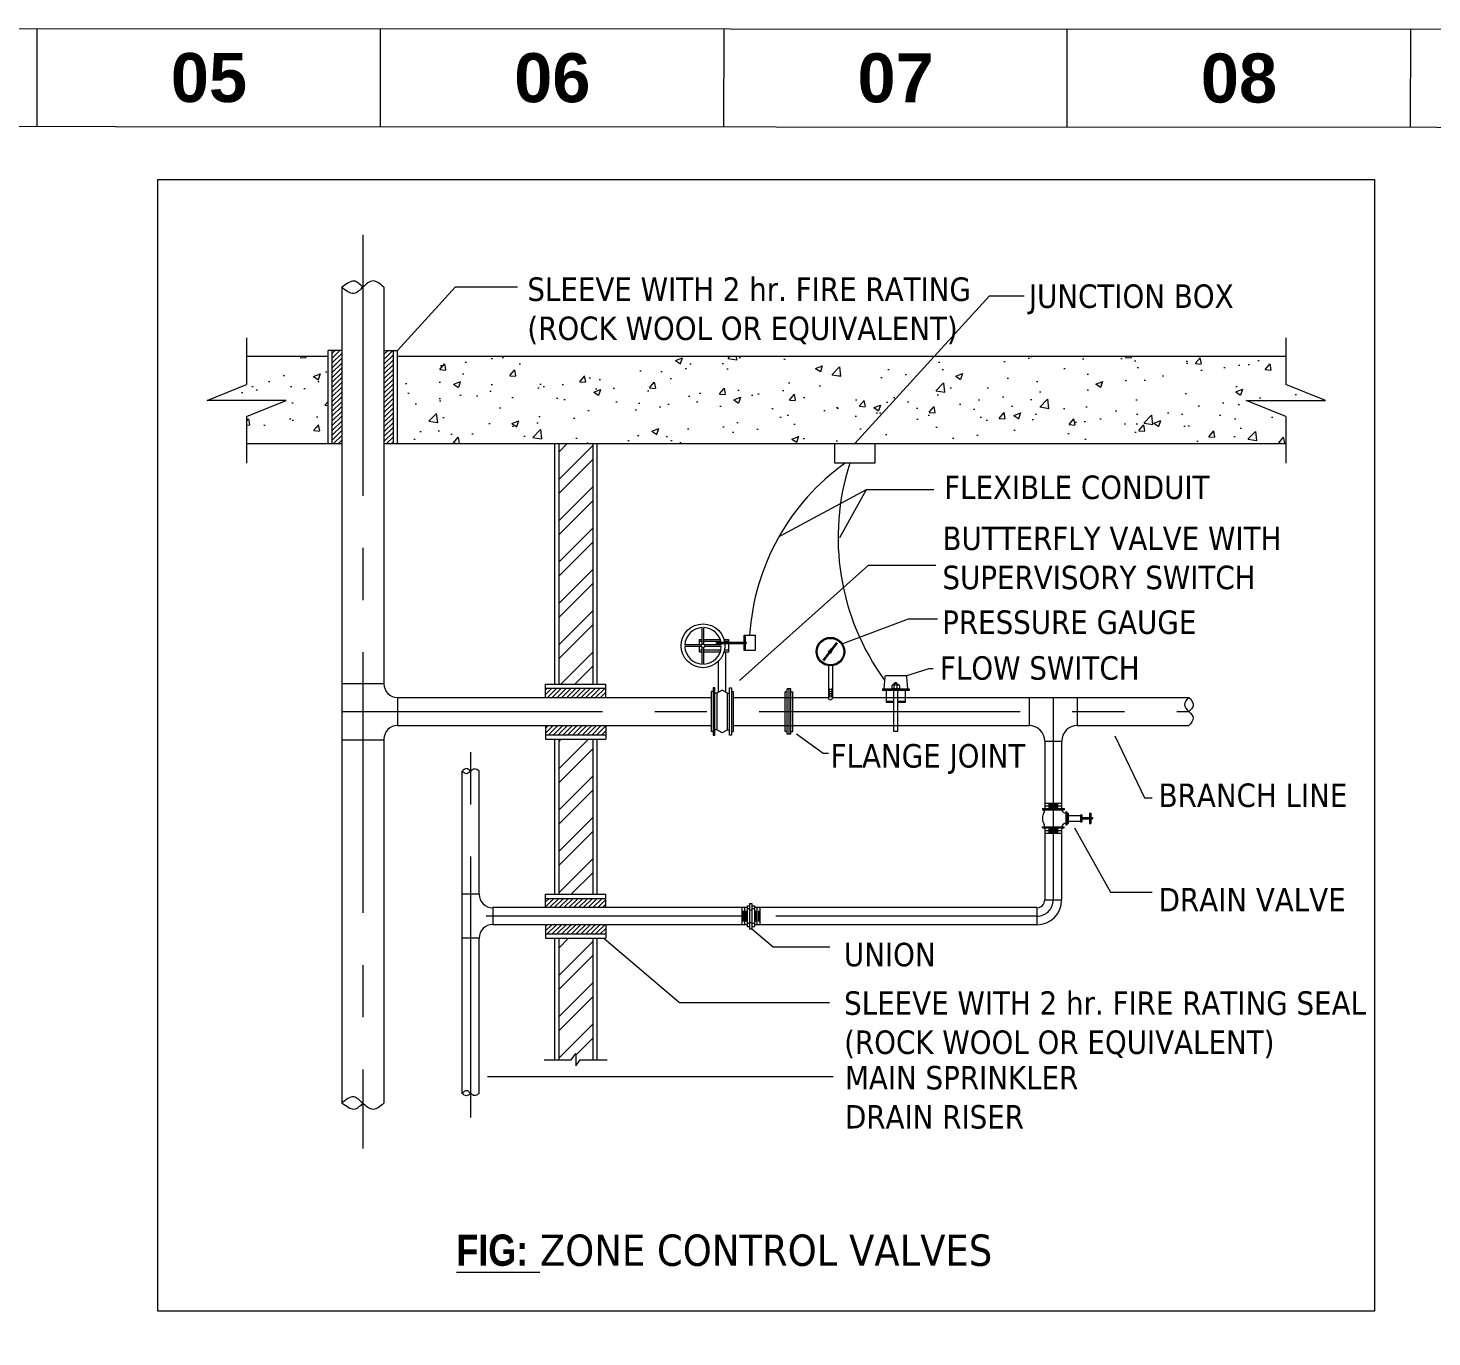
# Model space of a CAD drawing. Header units: inches. Extents: x -98933 to 1585249, y -3352739 to 192771.
# Drawn here: x -1841 to -1288, y 50069 to 50584 of the extents above; entities that cross this region are included whole.
import ezdxf

# ---------------------------------------------------------------- set-up
doc = ezdxf.new("R2010")
doc.units = ezdxf.units.IN
doc.header["$MEASUREMENT"] = 0
doc.linetypes.add('CENTERX2', pattern=[4, 2.5, -0.5, 0.5, -0.5])
doc.layers.get('0').update_dxf_attribs({"lineweight": 0})
for name, color, linetype, lineweight in [('DIM', 7, 'Continuous', 0), ('FF-PIPE', 14, 'Continuous', 35), ('Inline', 7, 'Continuous', 0), ('Outline', 7, 'Continuous', 0), ('Scale', 7, 'Continuous', 0), ('Scale_Text', 7, 'Continuous', 0), ('Titelblk', 7, 'Continuous', 25), ('TITLE', 7, 'Continuous', 20)]:
    doc.layers.add(name, color=color, linetype=linetype, lineweight=lineweight)
doc.styles.add('arial narrow', font='tahoma.ttf')
doc.styles.get("Standard").update_dxf_attribs({"font": 'arialbd.ttf', "height": 24})
doc.linetypes.add('BATTING', pattern='A,0.0001,-0.1,[134,ltypeshp.shx,S=0.1,R=0,X=-0.1,Y=0],-0.2,[134,ltypeshp.shx,S=0.1,R=180,X=0.1,Y=0],-0.1', length=0.4001)
doc.dimstyles.get("Standard").update_dxf_attribs({"dimtxt": 30, "dimasz": 12, "dimexe": 0.18, "dimexo": 0.0625, "dimgap": 0.09, "dimtad": 0, "dimtih": 1, "dimtoh": 1, "dimdec": 0, "dimzin": 0, "dimdsep": 46, "dimlunit": 4, "dimtxsty": 'Standard', "dimblk": 'ARCHTICK', "dimcen": 0.5, "dimclrd": 256, "dimclrt": 256, "dimaunit": 1, "dimadec": 3, "dimazin": 0, "dimtfac": 1, "dimtdec": 0, "dimtofl": 0, "dimtmove": 0, "dimatfit": 3, "dimfxl": 0.18, "dimtolj": 1, "dimtzin": 0, "dimlwd": -1, "dimarcsym": 0})
pattern_1 = [(45, (204739.7144, -18825.692), (-2.3108168, 2.3108168), [])]
pattern_2 = [(50, (204739.714, -18825.69), (66.9714, -5.85924), [7.0028, -77.0312]), (355, (204739.714, -18825.69), (-12.9554, 70.233), [5.6023, -61.6249]), (100.4514, (204745.295, -18826.18), (54.01606, 64.3737), [5.9515, -65.4664]), (46.1842, (204739.714, -18807.02), (99.6495, -15.4547), [10.5042, -115.5467]), (96.6356, (204748.02, -18808.31), (87.2705, 90.9545), [8.9272, -98.1996]), (351.1842, (204739.71, -18807.02), (87.2704, 90.9545), [8.4034, -92.4374]), (21, (204749.05, -18811.686), (55.73387, -37.59297), [7.0028, -77.0312]), (326, (204749.05, -18811.686), (22.7186, 67.7081), [5.6023, -61.6249]), (71.4514, (204753.696, -18814.82), (78.4525, 30.115), [5.9515, -65.4664]), (37.5, (204739.714, -18825.692), (1.13538, 31.08267), [0, -60.87796, 0, -62.55864, 0, -61.85835]), (7.5, (204739.714, -18825.692), (24.5631, 36.82666), [0, -35.66776, 0, -59.4774, 0, -23.5762]), (327.5, (204718.893, -18825.692), (49.84359, -2.10597), [0, -23.34278, 0, -72.82946, 0, -96.6391]), (317.5, (204709.556, -18825.69), (54.45273, 9.3469), [0, -30.3456, 0, -48.36623, 0, -68.62776])]
pattern_3 = [(45, (204739.714, -18825.692), (-19.807, 19.807), []), (45, (204752.92, -18825.692), (-19.807, 19.807), [])]

# ---------------------------------------------------------------- blocks, each defined once
blk = doc.blocks.new('_ArchTick')
at = {"color": 0, "linetype": 'ByBlock', "const_width": 0.15}
blk.add_lwpolyline([(-0.5, -0.5), (0.5, 0.5)], dxfattribs=at)
blk = doc.blocks.new('PAGE')
at = {"layer": 'Inline', "color": 252, "lineweight": 15}
blk.add_lwpolyline([(178051640.63, 22656441.11), (178051640.63, 22657235.79), (178050505.36, 22657235.79), (178050505.36, 22656441.11)], close=True, dxfattribs=at)
at = {"layer": 'Outline', "color": 252, "lineweight": 15}
blk.add_line((178051662.57, 22657252.66), (178050483.42, 22657252.66), dxfattribs=at)
at = {"layer": 'Scale', "color": 252, "lineweight": 9}
for p, q in [((178050719.01, 22657235.79), (178050719.01, 22657252.66)), ((178050778.01, 22657235.79), (178050778.01, 22657252.66)), ((178050837.01, 22657235.79), (178050837.01, 22657252.66)), ((178050896, 22657235.79), (178050896, 22657252.66)), ((178050955, 22657235.79), (178050955, 22657252.66))]:
    blk.add_line(p, q, dxfattribs=at)
at = {"layer": 'Scale_Text', "color": 252, "lineweight": 13, "char_height": 8.435, "width": 2.5102, "attachment_point": 5}
for s, insert in [('05', (178050748.51, 22657244.22)), ('06', (178050807.51, 22657244.22)), ('07', (178050866.5, 22657244.22)), ('08', (178050925.5, 22657244.22))]:
    blk.add_mtext(s, dxfattribs=dict(at, insert=insert))
blk = doc.blocks.new('Title')
at = {"layer": 'Titelblk', "color": 3, "linetype": 'Continuous', "lineweight": 0, "xscale": 3.014611567961765, "yscale": 3.014611567959946, "zscale": 3.014611567966516}
blk.add_blockref('PAGE', (-536855255.83, -68388223.96), dxfattribs=at)
blk = doc.blocks.new('sedr')
at = {"layer": 'FF-PIPE', "lineweight": 0}
h = blk.add_hatch(dxfattribs=at)
h.set_pattern_fill('AR-CONC', color=0, scale=9.33711, style=0)
h.set_pattern_definition(pattern_2)
h.paths.add_polyline_path([(209059.3, -18587.6), (209059.3, -18503.9), (208981.1, -18503.9), (208981.1, -18530.9), (208943.2, -18546.2), (209019.1, -18546.2), (208981.1, -18561.5), (208981.1, -18587.6)])
h = blk.add_hatch(dxfattribs=at)
h.set_pattern_fill('ANSI31', color=0, scale=26.143908, style=0)
h.set_pattern_definition(pattern_1)
h.paths.add_polyline_path([(209072.2, -18498.3), (209063.2, -18498.3), (209063.2, -18587.6), (209072.2, -18587.6)])
h = blk.add_hatch(dxfattribs=at)
h.set_pattern_fill('ANSI31', color=0, scale=26.143908, style=0)
h.set_pattern_definition(pattern_1)
h.paths.add_polyline_path([(209121.7, -18498.3), (209112.7, -18498.3), (209112.7, -18587.6), (209121.7, -18587.6)])
h = blk.add_hatch(dxfattribs=at)
h.set_pattern_fill('AR-CONC', color=0, scale=9.33711, style=0)
h.set_pattern_definition(pattern_2)
h.paths.add_polyline_path([(209976.7, -18561.5), (209938.8, -18546.2), (210014.7, -18546.2), (209976.7, -18530.9), (209976.7, -18503.9), (209125.6, -18503.9), (209125.6, -18587.6), (209976.7, -18587.6)])
h = blk.add_hatch(dxfattribs=at)
h.set_pattern_fill('ANSI32', color=0, scale=74.696881, style=0)
h.set_pattern_definition(pattern_3)
h.paths.add_polyline_path([(209312.7, -18587.6), (209280.1, -18587.6), (209280.1, -18818.1), (209312.7, -18818.1)])
h = blk.add_hatch(dxfattribs=at)
h.set_pattern_fill('ANSI31', color=0, scale=26.143908, style=0)
h.set_pattern_definition(pattern_1)
h.paths.add_polyline_path([(209267.5, -18822), (209267.5, -18831), (209325.3, -18831), (209325.3, -18822)])
h.paths.add_polyline_path([(209325.3, -18866.8), (209325.3, -18857.9), (209267.5, -18857.9), (209267.5, -18866.8)])
h = blk.add_hatch(dxfattribs=at)
h.set_pattern_fill('ANSI32', color=0, scale=74.696881, style=0)
h.set_pattern_definition(pattern_3)
h.paths.add_polyline_path([(209280.1, -18870.8), (209280.1, -19019.5), (209312.7, -19019.5), (209312.7, -18870.8)])
h = blk.add_hatch(dxfattribs=at)
h.set_pattern_fill('ANSI31', color=0, scale=26.143908, style=0)
h.set_pattern_definition(pattern_1)
h.paths.add_polyline_path([(209267.5, -19023.5), (209267.5, -19032.4), (209325.3, -19032.4), (209325.3, -19023.5)])
h.paths.add_polyline_path([(209267.5, -19048.7), (209267.5, -19057.6), (209325.3, -19057.6), (209325.3, -19048.7)])
h = blk.add_hatch(dxfattribs=at)
h.set_pattern_fill('ANSI32', color=0, scale=74.696881, style=0)
h.set_pattern_definition(pattern_3)
h.paths.add_polyline_path([(209296.4, -19172.3), (209296.4, -19183.9), (209300.7, -19178.1), (209312.7, -19178.1), (209312.7, -19061.6), (209280.1, -19061.6), (209280.1, -19178.1), (209292.2, -19178.1)])
at = {"layer": 'FF-PIPE', "color": 0, "linetype": 'CENTERX2', "lineweight": 0, "ltscale": 100}
for p, q in [((209092.4, -18387.5), (209092.4, -19263.1)), ((209753.9, -18831), (209753.9, -19025)), ((209072.2, -18844.4), (209883.8, -18844.4)), ((209195.8, -19233.5), (209195.8, -18878)), ((209460.7, -19040.5), (209187.7, -19040.5)), ((209738.3, -19040.5), (209467.6, -19040.5))]:
    blk.add_line(p, q, dxfattribs=at)
at = {"layer": 'FF-PIPE', "color": 0, "lineweight": 0}
for p, q in [((209072.2, -18437.7), (209072.2, -19219.8)), ((209112.7, -18437.7), (209112.7, -18817.9)), ((209563.9, -18587.6), (209693, -18446.1)), ((209693, -18446.1), (209726.2, -18446.1)), ((208981.1, -18486.2), (208981.1, -18530.9)), ((209976.7, -18486.2), (209976.7, -18530.9)), ((208981.1, -18503.9), (209059.3, -18503.9)), ((209059.3, -18587.6), (209059.3, -18498.3)), ((209072.2, -18498.3), (209059.3, -18498.3)), ((209063.2, -18587.6), (209063.2, -18498.3)), ((209112.7, -18498.3), (209125.6, -18498.3)), ((209121.7, -18587.6), (209121.7, -18498.3)), ((209125.6, -18587.6), (209125.6, -18498.3)), ((209125.6, -18503.9), (209976.7, -18503.9)), ((209019.1, -18546.2), (208943.2, -18546.2)), ((209938.8, -18546.2), (210014.7, -18546.2)), ((208981.1, -18561.5), (208981.1, -18606.2)), ((209976.7, -18561.5), (209976.7, -18606.2)), ((208981.1, -18587.6), (209072.2, -18587.6)), ((209112.7, -18587.6), (209976.7, -18587.6)), ((209276.2, -18587.6), (209276.2, -18818.1)), ((209280.1, -18587.6), (209280.1, -18818.1)), ((209312.7, -18587.6), (209312.7, -18818.1)), ((209316.7, -18587.6), (209316.7, -18818.1)), ((209491.2, -18676.7), (209574.9, -18631.5)), ((209549.4, -18677.5), (209574.9, -18631.5)), ((209574.9, -18631.5), (209639.6, -18631.5)), ((209453.3, -18814.8), (209576.8, -18704.2)), ((209576.8, -18704.2), (209641.5, -18704.2)), ((209414.9, -18780.5), (209414.9, -18775.2)), ((209414.9, -18775.2), (209417.5, -18775.2)), ((209417.5, -18779.8), (209417.5, -18763.9)), ((209419.3, -18779.8), (209419.3, -18763.9)), ((209419.3, -18775.2), (209435.4, -18775.2)), ((209438.8, -18775.2), (209442.9, -18775.2)), ((209442.9, -18775.2), (209442.9, -18787.5)), ((209459, -18785.9), (209459, -18771.1)), ((209416.9, -18780.5), (209400.9, -18780.5)), ((209416.9, -18782.2), (209400.9, -18782.2)), ((209414.9, -18777), (209417.5, -18777)), ((209414.9, -18787.5), (209414.9, -18782.2)), ((209417.5, -18785.7), (209414.9, -18785.7)), ((209417.5, -18787.5), (209414.9, -18787.5)), ((209417.5, -18798.9), (209417.5, -18782.9)), ((209419.3, -18777), (209435.7, -18777)), ((209419.3, -18798.9), (209419.3, -18782.9)), ((209435.7, -18785.7), (209419.3, -18785.7)), ((209435.4, -18787.5), (209419.3, -18787.5)), ((209435.9, -18780.5), (209419.9, -18780.5)), ((209435.9, -18782.2), (209419.9, -18782.2)), ((209431.3, -18779.1), (209431.3, -18777.9)), ((209431.3, -18777.9), (209459.5, -18777.9)), ((209431.3, -18779.1), (209459.5, -18779.1)), ((209442.9, -18787.5), (209438.8, -18787.5)), ((209439.2, -18777), (209442.9, -18777)), ((209442.9, -18785.7), (209439.2, -18785.7)), ((209440.3, -18826), (209440.3, -18787.5)), ((209433.3, -18825.9), (209433.3, -18796.2)), ((209612.6, -18810.2), (209635, -18803.1)), ((209635, -18803.1), (209638.8, -18803.1)), ((209072.2, -18817.4), (209112.7, -18817.4)), ((209267.5, -18818.1), (209325.3, -18818.1)), ((209267.5, -18831), (209267.5, -18818.1)), ((209267.5, -18822), (209325.3, -18822)), ((209325.3, -18831), (209325.3, -18818.1)), ((209428, -18825.2), (209426.3, -18825.2)), ((209426.3, -18825.2), (209426.3, -18863.7)), ((209431.5, -18826.9), (209429.8, -18826.9)), ((209436.7, -18824), (209431.5, -18826.9)), ((209431.5, -18826.9), (209431.5, -18862)), ((209442, -18826.9), (209436.7, -18824)), ((209442, -18826.9), (209443.8, -18826.9)), ((209442, -18862), (209442, -18826.9)), ((209445.6, -18825.2), (209447.3, -18825.2)), ((209447.3, -18825.2), (209447.3, -18863.7)), ((209499, -18825.4), (209497.1, -18825.4)), ((209497.1, -18863.5), (209497.1, -18825.4)), ((209502.6, -18822.8), (209499, -18822.8)), ((209499, -18866), (209499, -18822.8)), ((209500.8, -18866), (209500.8, -18822.8)), ((209502.6, -18866), (209502.6, -18822.8)), ((209502.6, -18825.4), (209504.4, -18825.4)), ((209504.4, -18863.5), (209504.4, -18825.3)), ((209590.3, -18822.8), (209590.3, -18823.9)), ((209590.3, -18822.8), (209616, -18822.8)), ((209590.3, -18823.9), (209616, -18823.9)), ((209599.1, -18822.4), (209607.2, -18822.4)), ((209599.5, -18822.4), (209599.5, -18819.6)), ((209601.3, -18863.5), (209601.3, -18822.4)), ((209601.6, -18822.4), (209601.6, -18817.5)), ((209601.6, -18818.9), (209601.6, -18818.8)), ((209604.4, -18822.4), (209604.4, -18817.5)), ((209604.7, -18822.4), (209604.7, -18863.5)), ((209606.8, -18822.4), (209606.8, -18819.7)), ((209616, -18822.8), (209616, -18823.9)), ((209125.8, -18831), (209125.8, -18857.9)), ((209125.8, -18831), (209426.3, -18831)), ((209447.3, -18831), (209538.5, -18831)), ((209542.5, -18831), (209883.8, -18831)), ((209594.1, -18834.6), (209601.3, -18834.6)), ((209604.7, -18834.6), (209612, -18834.6)), ((209730.9, -18831), (209730.9, -18857.9)), ((209777, -18831), (209777, -18857.9)), ((209125.8, -18857.9), (209426.3, -18857.9)), ((209267.5, -18857.9), (209267.5, -18870.8)), ((209267.5, -18866.8), (209325.3, -18866.8)), ((209325.3, -18857.9), (209325.3, -18870.8)), ((209428, -18863.7), (209426.3, -18863.7)), ((209431.5, -18862), (209429.8, -18862)), ((209436.7, -18864.9), (209431.5, -18862)), ((209442, -18862), (209436.7, -18864.9)), ((209442, -18862), (209443.8, -18862)), ((209445.6, -18863.7), (209447.3, -18863.7)), ((209447.3, -18857.9), (209730.9, -18857.9)), ((209499, -18863.5), (209497.1, -18863.5)), ((209502.6, -18866), (209499, -18866)), ((209502.6, -18863.5), (209504.4, -18863.5)), ((209604.7, -18863.5), (209601.3, -18863.5)), ((209777, -18857.9), (209883.8, -18857.9)), ((209813, -18867.8), (209841.4, -18927)), ((209072.2, -18871.5), (209112.7, -18871.5)), ((209112.7, -18870.9), (209112.7, -19219.8)), ((209267.5, -18870.8), (209325.3, -18870.8)), ((209276.2, -18870.8), (209276.2, -19019.5)), ((209280.1, -18870.8), (209280.1, -19019.5)), ((209312.7, -18870.8), (209312.7, -19019.5)), ((209316.7, -18870.8), (209316.7, -19019.5)), ((209745.8, -18872.8), (209762, -18872.8)), ((209745.8, -18872.8), (209745.8, -18938.6)), ((209203.9, -19019.4), (209203.9, -18901.6)), ((209743.5, -18937.4), (209743.5, -18938.5)), ((209743.5, -18937.4), (209764.4, -18937.4)), ((209745.8, -18932.3), (209762, -18932.3)), ((209745.8, -18934.8), (209762, -18934.8)), ((209749.3, -18933.5), (209758.6, -18933.5)), ((209749.3, -18936.1), (209758.6, -18936.1)), ((209764.4, -18937.4), (209764.4, -18938.5)), ((209841.4, -18927), (209848.7, -18927)), ((209743.5, -18938.5), (209764.4, -18938.5)), ((209766, -18940.4), (209767.1, -18940.4)), ((209766, -18940.4), (209766, -18953)), ((209767.1, -18940.4), (209767.1, -18953)), ((209767.1, -18941.9), (209768.2, -18941.9)), ((209768.2, -18941.9), (209768.2, -18951.6)), ((209768.2, -18944.1), (209780.2, -18944.1)), ((209768.2, -18949.4), (209780.2, -18949.4)), ((209780.2, -18943.3), (209781.2, -18943.3)), ((209780.2, -18943.3), (209780.2, -18950)), ((209780.2, -18950), (209781.2, -18950)), ((209781.2, -18943.3), (209781.2, -18950)), ((209781.2, -18946.1), (209788.8, -18946.1)), ((209781.2, -18947.2), (209781.2, -18946.1)), ((209781.2, -18947.2), (209788.8, -18947.2)), ((209788.8, -18941.9), (209788.8, -18951.6)), ((209788.8, -18941.9), (209789.8, -18941.9)), ((209789.8, -18941.9), (209789.8, -18951.6)), ((209789.8, -18946.1), (209791.5, -18946.1)), ((209789.8, -18947.2), (209791.5, -18947.2)), ((209791.5, -18946.1), (209791.5, -18947.2)), ((209743.5, -18954.9), (209764.4, -18954.9)), ((209743.5, -18956), (209743.5, -18954.9)), ((209743.5, -18956), (209764.4, -18956)), ((209745.8, -18954.8), (209745.8, -19025)), ((209745.8, -18958.5), (209762, -18958.5)), ((209745.8, -18961.1), (209762, -18961.1)), ((209749.3, -18957.3), (209758.6, -18957.3)), ((209749.3, -18959.8), (209758.6, -18959.8)), ((209764.4, -18956), (209764.4, -18954.9)), ((209766, -18953), (209767.1, -18953)), ((209767.1, -18951.6), (209768.2, -18951.6)), ((209774.2, -18955.8), (209808.9, -19017.5)), ((209788.8, -18951.6), (209789.8, -18951.6)), ((209808.9, -19017.5), (209848.7, -19017.5)), ((209203.9, -19019.4), (209187.7, -19019.4)), ((209267.5, -19032.4), (209267.5, -19019.5)), ((209267.5, -19019.5), (209325.3, -19019.5)), ((209267.5, -19023.5), (209325.3, -19023.5)), ((209325.3, -19032.4), (209325.3, -19019.5)), ((209460.7, -19030.5), (209463, -19030.5)), ((209460.7, -19030.5), (209460.7, -19050.6)), ((209463, -19028.4), (209465.3, -19028.4)), ((209463, -19028.4), (209463, -19052.7)), ((209465.3, -19028.4), (209465.3, -19052.7)), ((209465.3, -19030.5), (209467.6, -19030.5)), ((209467.6, -19030.5), (209467.6, -19050.6)), ((209745.8, -19025), (209762, -19025)), ((209460.7, -19032.4), (209217, -19032.4)), ((209217, -19032.4), (209217, -19048.7)), ((209455.6, -19032.4), (209455.6, -19048.7)), ((209456.9, -19035.5), (209456.9, -19045.6)), ((209458.2, -19032.4), (209458.2, -19048.7)), ((209459.4, -19035.5), (209459.4, -19045.6)), ((209463, -19033.4), (209460.7, -19033.4)), ((209463, -19034.5), (209465.3, -19034.5)), ((209467.6, -19033.4), (209465.3, -19033.4)), ((209738.3, -19032.4), (209467.6, -19032.4)), ((209468.8, -19035.5), (209468.8, -19045.6)), ((209470.1, -19032.4), (209470.1, -19048.7)), ((209471.4, -19035.5), (209471.4, -19045.6)), ((209472.7, -19032.4), (209472.7, -19048.7)), ((209738.3, -19032.4), (209738.3, -19048.7)), ((209267.5, -19048.7), (209267.5, -19061.6)), ((209267.5, -19057.6), (209325.3, -19057.6)), ((209325.3, -19048.7), (209325.3, -19061.6)), ((209463, -19047.7), (209460.7, -19047.7)), ((209460.7, -19050.6), (209463, -19050.6)), ((209463, -19046.6), (209465.3, -19046.6)), ((209463, -19052.7), (209465.3, -19052.7)), ((209467.6, -19047.7), (209465.3, -19047.7)), ((209465.3, -19050.6), (209467.6, -19050.6)), ((209465.3, -19052.7), (209485.6, -19070.1)), ((209203.9, -19061.7), (209187.7, -19061.7)), ((209203.9, -19210.4), (209203.9, -19061.7)), ((209267.5, -19061.6), (209325.3, -19061.6)), ((209276.2, -19061.6), (209276.2, -19178.1)), ((209280.1, -19061.6), (209280.1, -19178.1)), ((209312.7, -19061.6), (209312.7, -19178.1)), ((209316.7, -19061.6), (209316.7, -19178.1)), ((209323.5, -19061.6), (209395.8, -19123.4)), ((209485.6, -19070.1), (209539.9, -19070.1)), ((209395.8, -19123.4), (209539.7, -19123.4)), ((209266.1, -19178.1), (209292.2, -19178.1)), ((209296.4, -19172.3), (209296.4, -19183.9)), ((209300.7, -19178.1), (209326.5, -19178.1)), ((209211.8, -19194.2), (209543.2, -19194.2))]:
    blk.add_line(p, q, dxfattribs=at)
at = {"layer": 'FF-PIPE', "color": 0, "lineweight": 0, "ltscale": 30}
for p, q in [((209762, -18872.8), (209762, -18938.5)), ((209187.7, -19210.4), (209187.7, -18901.6)), ((209762, -18954.9), (209762, -19025)), ((209460.7, -19048.7), (209217, -19048.7)), ((209738.3, -19048.7), (209467.6, -19048.7))]:
    blk.add_line(p, q, dxfattribs=at)
at = {"layer": 'FF-PIPE', "color": 0, "lineweight": 0}
for points in [[(208895.9, -18334.4), (210061.7, -18334.4), (210061.7, -19419.1), (208895.9, -19419.1)], [(209544.7, -18587.6), (209583.1, -18587.6), (209583.1, -18606.2), (209544.7, -18606.2)], [(209457.9, -18771.1), (209468.2, -18771.1), (209468.2, -18785.9), (209457.9, -18785.9)], [(209428, -18867.2), (209429.8, -18867.2), (209429.8, -18821.7), (209428, -18821.7)], [(209445.6, -18867.2), (209443.8, -18867.2), (209443.8, -18821.7), (209445.6, -18821.7)]]:
    blk.add_lwpolyline(points, close=True, dxfattribs=at)
for points in [[(209125.6, -18498.3), (209181.4, -18437.2), (209240.8, -18437.2)], [(208943.2, -18546.2), (208981.1, -18530.9)], [(210014.7, -18546.2), (209976.7, -18530.9)], [(208981.1, -18561.5), (209019.1, -18546.2)], [(209976.7, -18561.5), (209938.8, -18546.2)], [(209643.2, -18756), (209614.9, -18756), (209551.9, -18779.5)], [(209538.5, -18800.7), (209538.5, -18831)], [(209542.5, -18800.7), (209542.5, -18831)], [(209601.3, -18835.9), (209594.1, -18835.9), (209594.1, -18822.8), (209612, -18822.8), (209612, -18835.9), (209604.7, -18835.9)], [(209507.8, -18865.9), (209533.5, -18884.4), (209538.6, -18884.4)], [(209292.2, -19178.1), (209296.4, -19172.3)], [(209296.4, -19183.9), (209300.7, -19178.1)]]:
    blk.add_lwpolyline(points, dxfattribs=at)
blk.add_lwpolyline([(209591.7, -18822.8), (209614.6, -18822.8), (209613.7, -18811.2, 0.392873), (209612.6, -18810.2), (209593.7, -18810.2, 0.3913), (209592.6, -18811.2)], format="xyb", close=True, dxfattribs=at)
for centre, radius in [((209418.4, -18781.4), 21), ((209540.5, -18787), 13.7), ((209540.5, -18787), 12.7), ((209418.4, -18781.4), 1.75)]:
    blk.add_circle(centre, radius, dxfattribs=at)
at = {"layer": 'FF-PIPE', "color": 0, "linetype": 'BATTING', "lineweight": 0, "ltscale": 50}
for centre, radius, start, end in [((209682.6, -18785.2), 220, 125.5467, 176.3333), ((209780.2, -18677.6), 232.4, 162.1106, 216.0798)]:
    blk.add_arc(centre, radius, start, end, dxfattribs=at)
at = {"layer": 'FF-PIPE', "color": 0, "lineweight": 0}
for centre, radius, start, end in [((209418.4, -18781.4), 17.5, 92.866, 177.134), ((209418.4, -18781.4), 17.5, 2.866, 87.134), ((209418.4, -18781.4), 17.5, 182.866, 267.134), ((209418.4, -18781.4), 17.5, 272.866, 357.134), ((209459.5, -18778.5), 0.613, 276.1382, 83.8618), ((209125.8, -18817.9), 13.1, 180, 270), ((209540.5, -18820.8), 2.33, 209.39, 330.61), ((209540.5, -18822.8), 2.33, 209.39, 330.61), ((209540.5, -18824.7), 2.33, 209.39, 330.61), ((209540.5, -18826.3), 2.33, 209.39, 330.61), ((209540.5, -18827.9), 2.33, 209.39, 330.61), ((209599.5, -18822.8), 0.665, 135.9491, 175.0754), ((209600.6, -18819.6), 1.06, 0, 180), ((209603, -18819), 2.08, 48.851, 131.3896), ((209603, -18819), 1.58, 29.86, 150.6222), ((209603, -18819.3), 1.44, 18.2077, 162.2511), ((209603, -18819.7), 1.37, 0, 180), ((209605.6, -18819.7), 1.19, 0, 180), ((209606.7, -18822.8), 0.665, 4.9246, 44.0509), ((209540.5, -18831), 2.03, 180, 0), ((209125.8, -18870.9), 13.1, 90, 180), ((209730.9, -18872.8), 14.9, 0, 90), ((209777, -18872.8), 14.9, 90, 180), ((209754.7, -18946.7), 11.2, 147.4164, 212.5837), ((209742.1, -18938.6), 3.73, 327.4164, 0), ((209766.3, -18937.5), 4.35, 192.7596, 266.7595), ((209742.1, -18954.8), 3.73, 0, 32.5837), ((209766.3, -18955.8), 4.35, 93.2405, 167.2404), ((209217, -19019.4), 13.1, 180, 270), ((209738.3, -19025), 23.7, 270, 0), ((209738.3, -19025), 7.47, 270, 0)]:
    blk.add_arc(centre, radius, start, end, dxfattribs=at)
at = {"layer": 'FF-PIPE', "color": 0, "linetype": 'CENTERX2', "lineweight": 0, "ltscale": 100}
blk.add_arc((209738.3, -19025), 15.6, 270, 0, dxfattribs=at)
at = {"layer": 'FF-PIPE', "color": 0, "lineweight": 0, "ltscale": 30}
blk.add_arc((209217, -19061.7), 13.1, 90, 180, dxfattribs=at)
at = {"layer": 'FF-PIPE', "color": 0, "lineweight": 0}
for points, knots in [([(209092.4, -18437.7), (209089.9, -18434.9), (209083.6, -18428.8), (209076.8, -18434.6), (209072.2, -18437.7)], [42.523162, 42.523162, 42.523162, 42.523162, 62.440159, 84.87604, 84.87604, 84.87604, 84.87604]), ([(209883.8, -18831), (209886.6, -18832.9), (209890.1, -18838.8), (209885.6, -18842.7), (209883.8, -18844.4)], [0, 0, 0, 0, 24.630465, 42.31238, 42.31238, 42.31238, 42.31238]), ([(209195.8, -18901.6), (209195.8, -18901.6), (209194.5, -18900.4), (209191.7, -18897.9), (209189, -18900.4), (209187.7, -18901.6)], [24.74736, 24.74736, 24.74736, 24.74736, 24.747376, 37.462801, 50.087611, 50.087611, 50.087611, 50.087611]), ([(209092.4, -19219.8), (209089.9, -19222.6), (209083.6, -19228.7), (209076.8, -19222.9), (209072.2, -19219.8)], [42.523162, 42.523162, 42.523162, 42.523162, 62.440159, 84.87604, 84.87604, 84.87604, 84.87604]), ([(209195.8, -19210.4), (209195.8, -19210.4), (209194.5, -19211.6), (209191.7, -19214), (209189, -19211.6), (209187.7, -19210.4)], [24.74736, 24.74736, 24.74736, 24.74736, 24.747376, 37.462801, 50.087611, 50.087611, 50.087611, 50.087611])]:
    blk.add_open_spline(points, degree=3, knots=knots, dxfattribs=at)
for points in [[(209112.7, -18437.7), (209102.5, -18431.7), (209092.4, -18437.7), (209083.9, -18443.7), (209072.2, -18437.7)], [(209883.8, -18831), (209879.7, -18837.6), (209883.8, -18844.4), (209888.1, -18850.6), (209883.8, -18857.9)], [(209203.9, -18901.6), (209199.3, -18899.4), (209195.8, -18901.6), (209191.7, -18904), (209187.7, -18901.6)], [(209112.7, -19219.8), (209102.5, -19225.8), (209092.4, -19219.8), (209083.9, -19213.8), (209072.2, -19219.8)], [(209203.9, -19210.4), (209199.3, -19212.6), (209195.8, -19210.4), (209191.7, -19207.9), (209187.7, -19210.4)]]:
    blk.add_spline(points, degree=3, dxfattribs=at)
for points in [[(209203.9, -18901.6), (209203.9, -18901.6), (209203.9, -18901.6), (209203.9, -18901.6)], [(209203.9, -19195.7), (209203.9, -19195.7), (209203.9, -19195.7), (209203.9, -19195.7)]]:
    blk.add_open_spline(points, degree=3, dxfattribs=at)
at = {"layer": 'FF-PIPE', "color": 0, "lineweight": 0, "attachment_point": 1, "style": 'arial narrow'}
for s, insert, char_height, width in [('{\\C5;SLEEVE WITH 2 hr. FIRE RATING\\P(ROCK WOOL OR EQUIVALENT)}', (209250.1, -18428.3), 22.5, 453.697), ('{\\C5;JUNCTION BOX}', (209730.6, -18435), 22.5, 330.397), ('{\\C5;FLEXIBLE CONDUIT}', (209649.4, -18618.2), 22.5, 302.655), ('{\\C5;BUTTERFLY VALVE WITH SUPERVISORY SWITCH }', (209647.8, -18667.1), 22.5, 439.115), ('{\\C5;PRESSURE GAUGE}', (209647.5, -18747.5), 22.5, 302.655), ('{\\C5;FLOW SWITCH}', (209645.4, -18791.4), 22.5, 302.655), ('{\\C5;FLANGE JOINT}', (209540.7, -18875.6), 22.5, 302.655), ('{\\C5;BRANCH LINE}', (209854.9, -18913.4), 22.5, 302.655), ('{\\C5;DRAIN VALVE}', (209854.9, -19013.5), 22.5, 302.655), ('{\\C5;UNION}', (209553.4, -19066.1), 22.5, 302.655), ('{\\C5;SLEEVE WITH 2 hr. FIRE RATING SEAL\\P(ROCK WOOL OR EQUIVALENT)}', (209553.6, -19112.6), 22.5, 523.586), ('{\\C5;MAIN SPRINKLER DRAIN RISER}', (209554.4, -19184.1), 22.5, 302.655), ('{\\fArial Narrow|b1|i0|c0|p34;\\LFIG:} ZONE CONTROL VALVES', (209182.1, -19345.7), 30, 750.865)]:
    blk.add_mtext(s, dxfattribs=dict(at, insert=insert, char_height=char_height, width=width))
at = {"layer": 'FF-PIPE', "color": 0, "lineweight": 0}
blk.add_leader([(209546.6, -18778.5), (209533.6, -18795.6)], dimstyle='Standard', override={"dimgap": 50, "dimtad": 0, "dimclrd": 256, "dimfxl": 4}, dxfattribs=at)

msp = doc.modelspace()

# ---------------------------------------------------------------- block references
at = {"layer": 'DIM', "color": 0, "lineweight": -2, "xscale": 0.4111037293332629, "yscale": 0.4111037293332629, "zscale": 0.4111037293385709}
msp.add_blockref('sedr', (-87668.14, 58061.96), dxfattribs=at)
at = {"layer": 'TITLE', "xscale": 0.7603744908821076, "yscale": 0.7603744908810768, "zscale": 0.7603744845895826, "rotation": 359.9723273306346}
msp.add_blockref('Title', (75370.65, 115488.8), dxfattribs=at)

doc.saveas('drawing.dxf')
